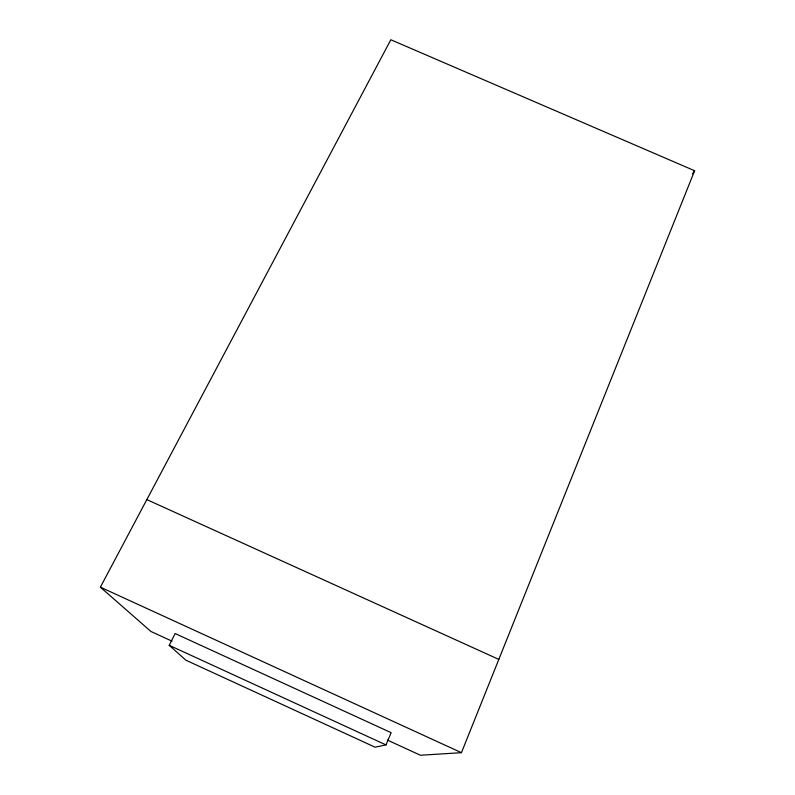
<?xml version="1.0" encoding="UTF-8"?>
<svg xmlns="http://www.w3.org/2000/svg" width="795" height="795" viewBox="0 0 795 795"><rect width="100%" height="100%" fill="white"/><g stroke="black" fill="none" stroke-linecap="round" stroke-linejoin="round"><path stroke-width="1.19" d="M387.354 740.056L420.436 755.25L461.438 752.676L694.621 170.736L390.832 39.75L100.379 587.167L150.921 631.478L172.068 641.187M385.972 744.905L391.15 732.682L175.109 633.535L169.216 645.311L185.881 660.198L375.091 747.191L385.972 744.905L169.216 645.311M692.554 173.837L694.621 170.736M146.837 499.608L498.813 659.403M100.379 587.167L461.438 752.676"/></g></svg>
